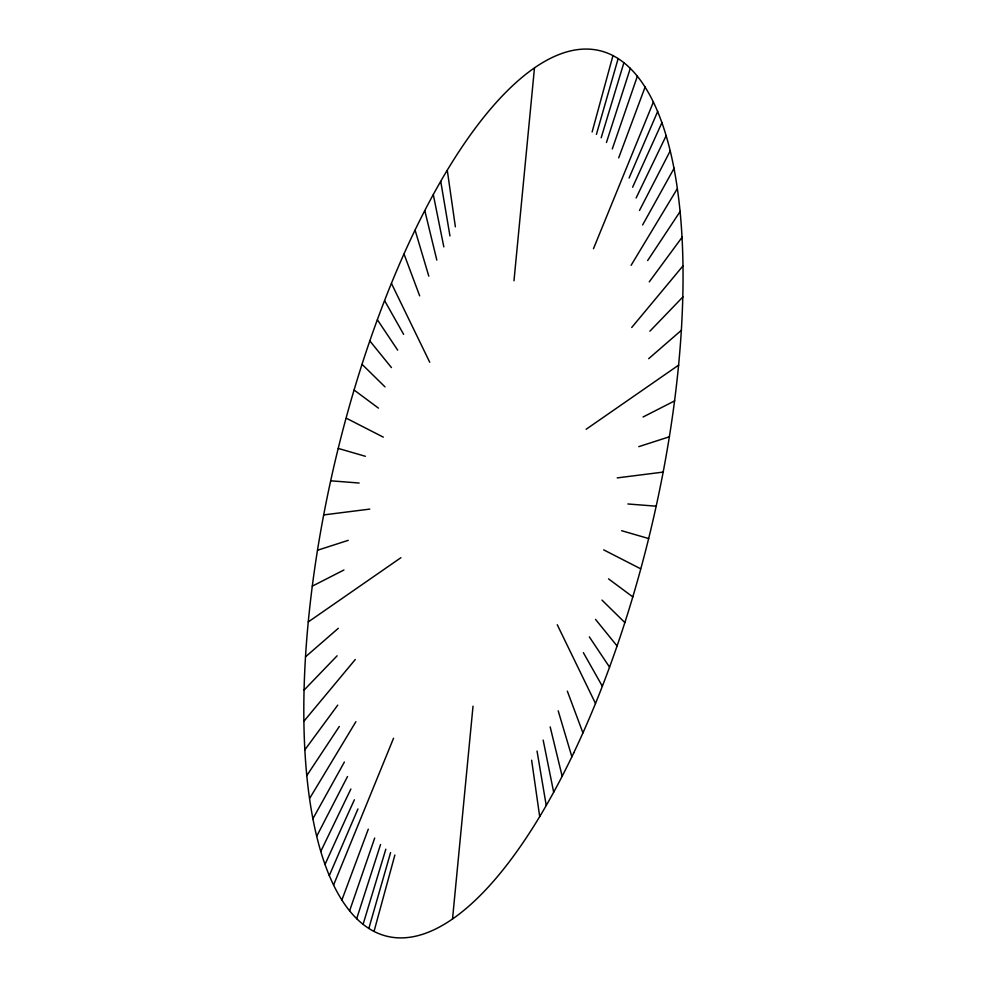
<?xml version="1.0" encoding="UTF-8"?>
<svg xmlns="http://www.w3.org/2000/svg" width="987" height="987" viewBox="0 0 987 987"><rect width="100%" height="100%" fill="white"/><g stroke="black" fill="none" stroke-linecap="round" stroke-linejoin="round"><path stroke-width="1.48" d="M452.539 918.909L473.02 706.198M513.98 280.801L534.46 68.091M374.024 931.432L394.874 855.026M592.126 131.974L612.976 55.568M368.842 928.459L390.593 852.571M596.407 134.429L618.158 58.541M363.08 924.363L385.831 849.19M601.169 137.81L623.92 62.637M356.677 918.7L380.55 844.514M606.45 142.486L630.323 68.3M349.595 910.878L374.702 838.062M612.298 148.938L637.405 76.122M341.86 900.07L368.311 829.142M618.689 157.858L645.14 86.93M333.557 885.117L393.542 738.264M593.458 248.736L653.443 101.883M329.288 875.629L357.936 808.958M629.064 178.042L657.712 111.371M324.982 864.501L354.382 799.778M632.618 187.222L662.018 122.499M320.738 851.485L350.878 789.032M636.121 197.968L666.262 135.515M316.667 836.334L347.51 776.522M639.49 210.478L670.333 150.666M312.867 818.778L344.377 762.038M642.623 224.962L674.133 168.222M309.906 797.965L355.9 721.682M631.1 265.318L677.094 189.035M306.772 775.659L339.343 726.432M647.657 260.568L680.228 211.341M304.823 749.861L337.739 705.137M649.261 281.863L682.177 237.139M304.058 721.053L355.283 659.513M631.717 327.487L682.942 265.947M304.058 690.11L337.11 655.812M649.89 331.188L682.942 296.89M305.514 656.811L338.307 628.324M648.693 358.676L681.486 330.189M308.277 621.921L400.882 557.717M586.118 429.283L678.723 365.079M312.311 586.155L343.932 569.992M643.068 417.007L674.689 400.845M317.53 550.24L348.226 540.345M638.774 446.655L669.47 436.76M323.909 514.893L369.767 509.107M617.233 477.893L663.091 472.107M330.731 480.805L359.132 483.025M627.868 503.975L656.269 506.195M338.282 448.431L365.363 456.29M621.637 530.71L648.718 538.569M346.462 418.278L383.301 437.13M603.699 549.87L640.538 568.722M354.148 390.075L378.453 408.124M608.547 578.875L632.852 596.925M362.106 364.388L385.029 386.904M601.971 600.096L624.894 622.612M369.903 340.996L391.457 367.596M595.543 619.404L617.097 646.004M377.429 319.825L397.675 350.126M589.325 636.874L609.571 667.175M384.646 300.714L403.634 334.346M583.366 652.654L602.354 686.286M391.494 283.503L429.74 362.254M557.26 624.746L595.506 703.497M404.053 254.091L419.66 295.853M567.34 691.147L582.947 732.909M415.132 230.23L428.802 276.163M558.198 710.837L571.868 756.77M424.842 210.774L436.822 260.099M550.178 726.901L562.158 776.226M433.33 194.797L443.829 246.898M543.171 740.102L553.67 792.203M440.77 181.534L449.961 235.955M537.039 751.045L546.23 805.466M447.308 170.443L455.365 226.8M531.635 760.2L539.692 816.557M573.755 752.822A455.389 161.473 -76.5 0 0 602.23 51.324A455.389 161.473 -76.5 0 0 304.514 676.354A455.389 161.473 -76.5 0 0 573.755 752.822"/></g></svg>
